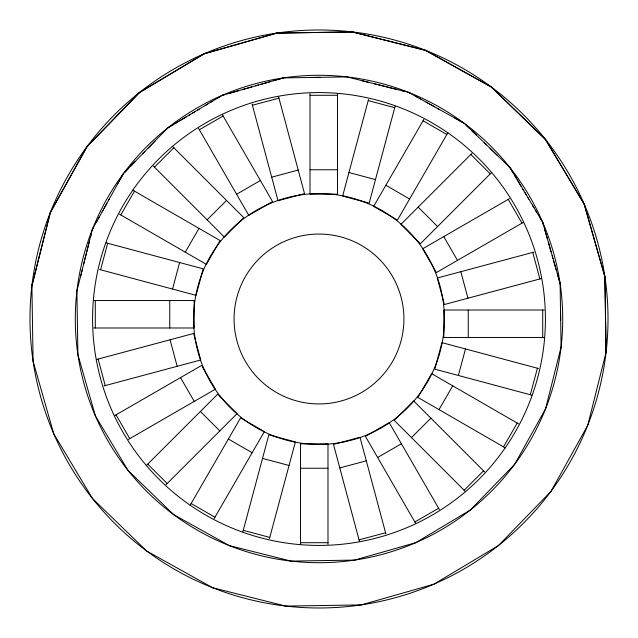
<?xml version="1.0" encoding="UTF-8"?>
<svg xmlns="http://www.w3.org/2000/svg" width="638" height="638" viewBox="0 0 638 638"><rect width="100%" height="100%" fill="white"/><g stroke="black" fill="none" stroke-linecap="round" stroke-linejoin="round"><path stroke-width="0.96" d="M31.9 285.784L50.282 212.606L86.975 146.684L139.475 92.502L204.216 53.752L276.78 33.088L352.216 31.9L425.394 50.282L491.316 86.975L545.498 139.475L584.249 204.216L604.912 276.78L606.1 352.216L587.718 425.394L551.025 491.316L498.525 545.498L433.784 584.249L361.22 604.912L285.784 606.1L212.606 587.718L146.684 551.025L92.502 498.525L53.752 433.784L33.088 361.22L31.9 285.784L50.322 212.621L87.007 146.708L139.507 92.534L204.232 53.791L276.788 33.128L352.216 31.94L425.379 50.322L491.292 87.007L545.466 139.507L584.209 204.232L604.872 276.788L606.06 352.216A289.014 289.014 0 0 1 146.684 551.025A289.014 289.014 0 0 1 204.216 53.752A289.014 289.014 0 0 1 606.1 352.216M92.398 229.281L76.903 290.992L77.9 354.6L95.333 415.793L128.007 470.381L173.696 514.659L229.281 545.602L290.992 561.097L354.6 560.1L415.793 542.667L470.381 509.993L514.659 464.305L545.602 408.719L561.097 347.008L560.1 283.4L542.667 222.207L509.993 167.619L464.305 123.341L408.719 92.398L347.008 76.903L283.4 77.9L222.207 95.333L167.619 128.007L123.341 173.696L92.398 229.281L93.403 227.559M80.571 276.533L81.297 273.638M81.784 271.716L82.509 268.821M83.722 264.004L84.447 261.109M84.934 259.18L86.385 253.398M86.872 251.468L88.323 245.686M88.81 243.756L89.535 240.869M90.748 236.044L91.473 233.157M100.589 269.778L107.694 243.261M172.515 289.054L179.621 262.529M242.855 531.805L268.845 434.821L295.362 441.927L269.491 538.496M368.509 99.504L342.638 196.073L369.155 203.179L395.145 106.195M458.379 375.471L465.485 348.946M530.306 394.739L537.411 368.222M96.306 222.351L97.271 220.612M98.236 218.874L99.209 217.143M102.104 211.928L103.077 210.189M104.042 208.459L106.937 203.243M108.388 200.635L109.361 198.904M118.062 183.266L119.027 181.535M119.992 179.796L122.895 174.589M120.773 214.926L134.498 191.153M185.259 252.162L198.992 228.38M190.092 505.336L240.574 417.89L264.355 431.615L214.153 518.574M423.847 119.426L373.645 206.385L397.426 220.11L447.908 132.664M439.008 409.62L452.741 385.838M503.502 446.847L517.227 423.074M124.761 172.292L128.214 168.719M130.981 165.864L135.136 161.581M142.745 153.734L144.818 151.589M148.279 148.024L155.194 140.886M165.569 130.176L167.642 128.039L173.616 124.466M154.46 167.164L173.871 147.753M207.119 219.823L226.53 200.412M146.254 465.62L217.654 394.22L237.073 413.639L166.071 484.641M471.929 153.359L400.927 224.361L420.346 243.78L491.746 172.38M411.47 437.588L430.881 418.177M464.129 490.247L483.54 470.836M175.322 123.445L177.874 121.914M179.581 120.893L186.408 116.81M188.968 115.279L190.674 114.258M192.373 113.237L194.933 111.706M197.493 110.167L199.2 109.146M205.173 105.573L207.725 104.042M210.285 102.511L211.991 101.49M217.965 97.917L220.517 96.386M199.367 129.753L223.141 116.028M236.594 194.247L260.376 180.514M114.681 415.633L201.64 365.43L215.365 389.204L128.405 439.415M509.595 198.585L422.635 248.796L436.36 272.57L523.32 222.367M377.624 457.486L401.406 443.753M414.86 521.972L438.633 508.247M222.223 95.365L225.094 94.552M228.914 93.459L231.785 92.646M233.699 92.103L238.476 90.74M242.296 89.647L245.167 88.834M247.081 88.291L251.858 86.927M255.679 85.835L258.549 85.021M260.464 84.479L270.018 81.752M273.846 80.667L276.709 79.846M278.623 79.303L283.4 77.94M252.417 105.238L278.942 98.132M271.692 177.173L298.217 170.067M96.633 359.457L193.625 333.475L200.731 359.991L104.153 385.87M533.846 252.13L437.269 278.009L444.375 304.525L541.367 278.543M339.783 467.933L366.308 460.827M359.058 539.868L385.583 532.762M310.235 77.517L320.172 77.365M310.012 95.293L337.47 95.293M310.012 169.756L337.47 169.756M93.738 300.53L194.151 300.53L194.151 327.988L93.738 327.988M544.262 310.012L443.849 310.012L443.849 337.47L544.262 337.47M300.53 468.244L327.988 468.244M300.53 542.707L327.988 542.707M361.467 80.571L364.362 81.297M366.284 81.784L369.179 82.509M373.996 83.722L376.891 84.447M378.82 84.934L384.602 86.385M386.532 86.872L392.314 88.323M394.244 88.81L397.131 89.535M401.956 90.748L404.843 91.473M368.222 100.589L394.739 107.694M348.946 172.515L375.471 179.621M106.195 242.855L203.179 268.845L196.073 295.362L99.504 269.491M538.496 368.509L441.927 342.638L434.821 369.155L531.805 395.145M262.529 458.379L289.054 465.485M243.261 530.306L269.778 537.411M408.703 92.438L410.441 93.403M415.649 96.306L417.388 97.271M419.126 98.236L420.857 99.209M426.072 102.104L427.811 103.077M429.541 104.042L434.757 106.937M437.365 108.388L439.096 109.361M454.735 118.062L456.465 119.027M458.204 119.992L463.411 122.895M423.074 120.773L446.847 134.498M385.838 185.259L409.62 198.992M132.664 190.092L220.11 240.574L206.385 264.355L119.426 214.153M518.574 423.847L431.615 373.645L417.89 397.426L505.336 447.908M228.38 439.008L252.162 452.741M191.153 503.502L214.926 517.227M465.708 124.761L469.281 128.214M472.136 130.981L476.419 135.136M484.266 142.745L486.411 144.818M489.976 148.279L497.114 155.194M507.824 165.569L509.961 167.642L513.534 173.616M470.836 154.46L490.247 173.871M418.177 207.119L437.588 226.53M172.38 146.254L243.78 217.654L224.361 237.073L153.359 166.071M484.641 471.929L413.639 400.927L394.22 420.346L465.62 491.746M200.412 411.47L219.823 430.881M147.753 464.129L167.164 483.54M514.555 175.322L516.086 177.874M517.107 179.581L521.19 186.408M522.721 188.968L523.742 190.674M524.763 192.373L526.294 194.933M527.833 197.493L528.854 199.2M532.427 205.173L533.958 207.725M535.489 210.285L536.51 211.991M540.083 217.965L541.614 220.517M508.247 199.367L521.972 223.141M443.753 236.594L457.486 260.376M222.367 114.681L272.57 201.64L248.796 215.365L198.585 128.405M439.415 509.595L389.204 422.635L365.43 436.36L415.633 523.32M180.514 377.624L194.247 401.406M116.028 414.86L129.753 438.633M542.635 222.223L543.448 225.094M544.541 228.914L545.354 231.785M545.897 233.699L547.26 238.476M548.353 242.296L549.166 245.167M549.709 247.081L551.072 251.858M552.165 255.679L552.979 258.549M553.521 260.464L556.248 270.018M557.333 273.846L558.154 276.709M558.697 278.623L560.06 283.4M532.762 252.417L539.868 278.942M460.827 271.692L467.933 298.217M278.543 96.633L304.525 193.625L278.009 200.731L252.13 104.153M385.87 533.846L359.991 437.269L333.475 444.375L359.457 541.367M170.067 339.783L177.173 366.308M98.132 359.058L105.238 385.583M560.483 310.235L560.635 320.172M542.707 310.012L542.707 337.47M468.244 310.012L468.244 337.47M337.47 93.738L337.47 194.151L310.012 194.151L310.012 93.738M327.988 544.262L327.988 443.849L300.53 443.849L300.53 544.262M169.756 300.53L169.756 327.988M95.293 300.53L95.293 327.988M173.696 514.659A243.716 243.716 0 0 0 561.097 347.008A243.716 243.716 0 0 0 222.207 95.333A243.716 243.716 0 0 0 173.696 514.659M244.218 419.7A125.431 125.431 0 0 0 443.601 333.419A125.431 125.431 0 0 0 269.188 203.889A125.431 125.431 0 0 0 244.218 419.7M190.379 505.344A226.418 226.418 0 0 0 544.685 337.215A226.418 226.418 0 0 0 221.936 114.441A226.418 226.418 0 0 0 190.379 505.344M268.367 387.186A84.926 84.926 0 0 0 403.368 328.761A84.926 84.926 0 0 0 285.274 241.052A84.926 84.926 0 0 0 268.367 387.186"/></g></svg>
